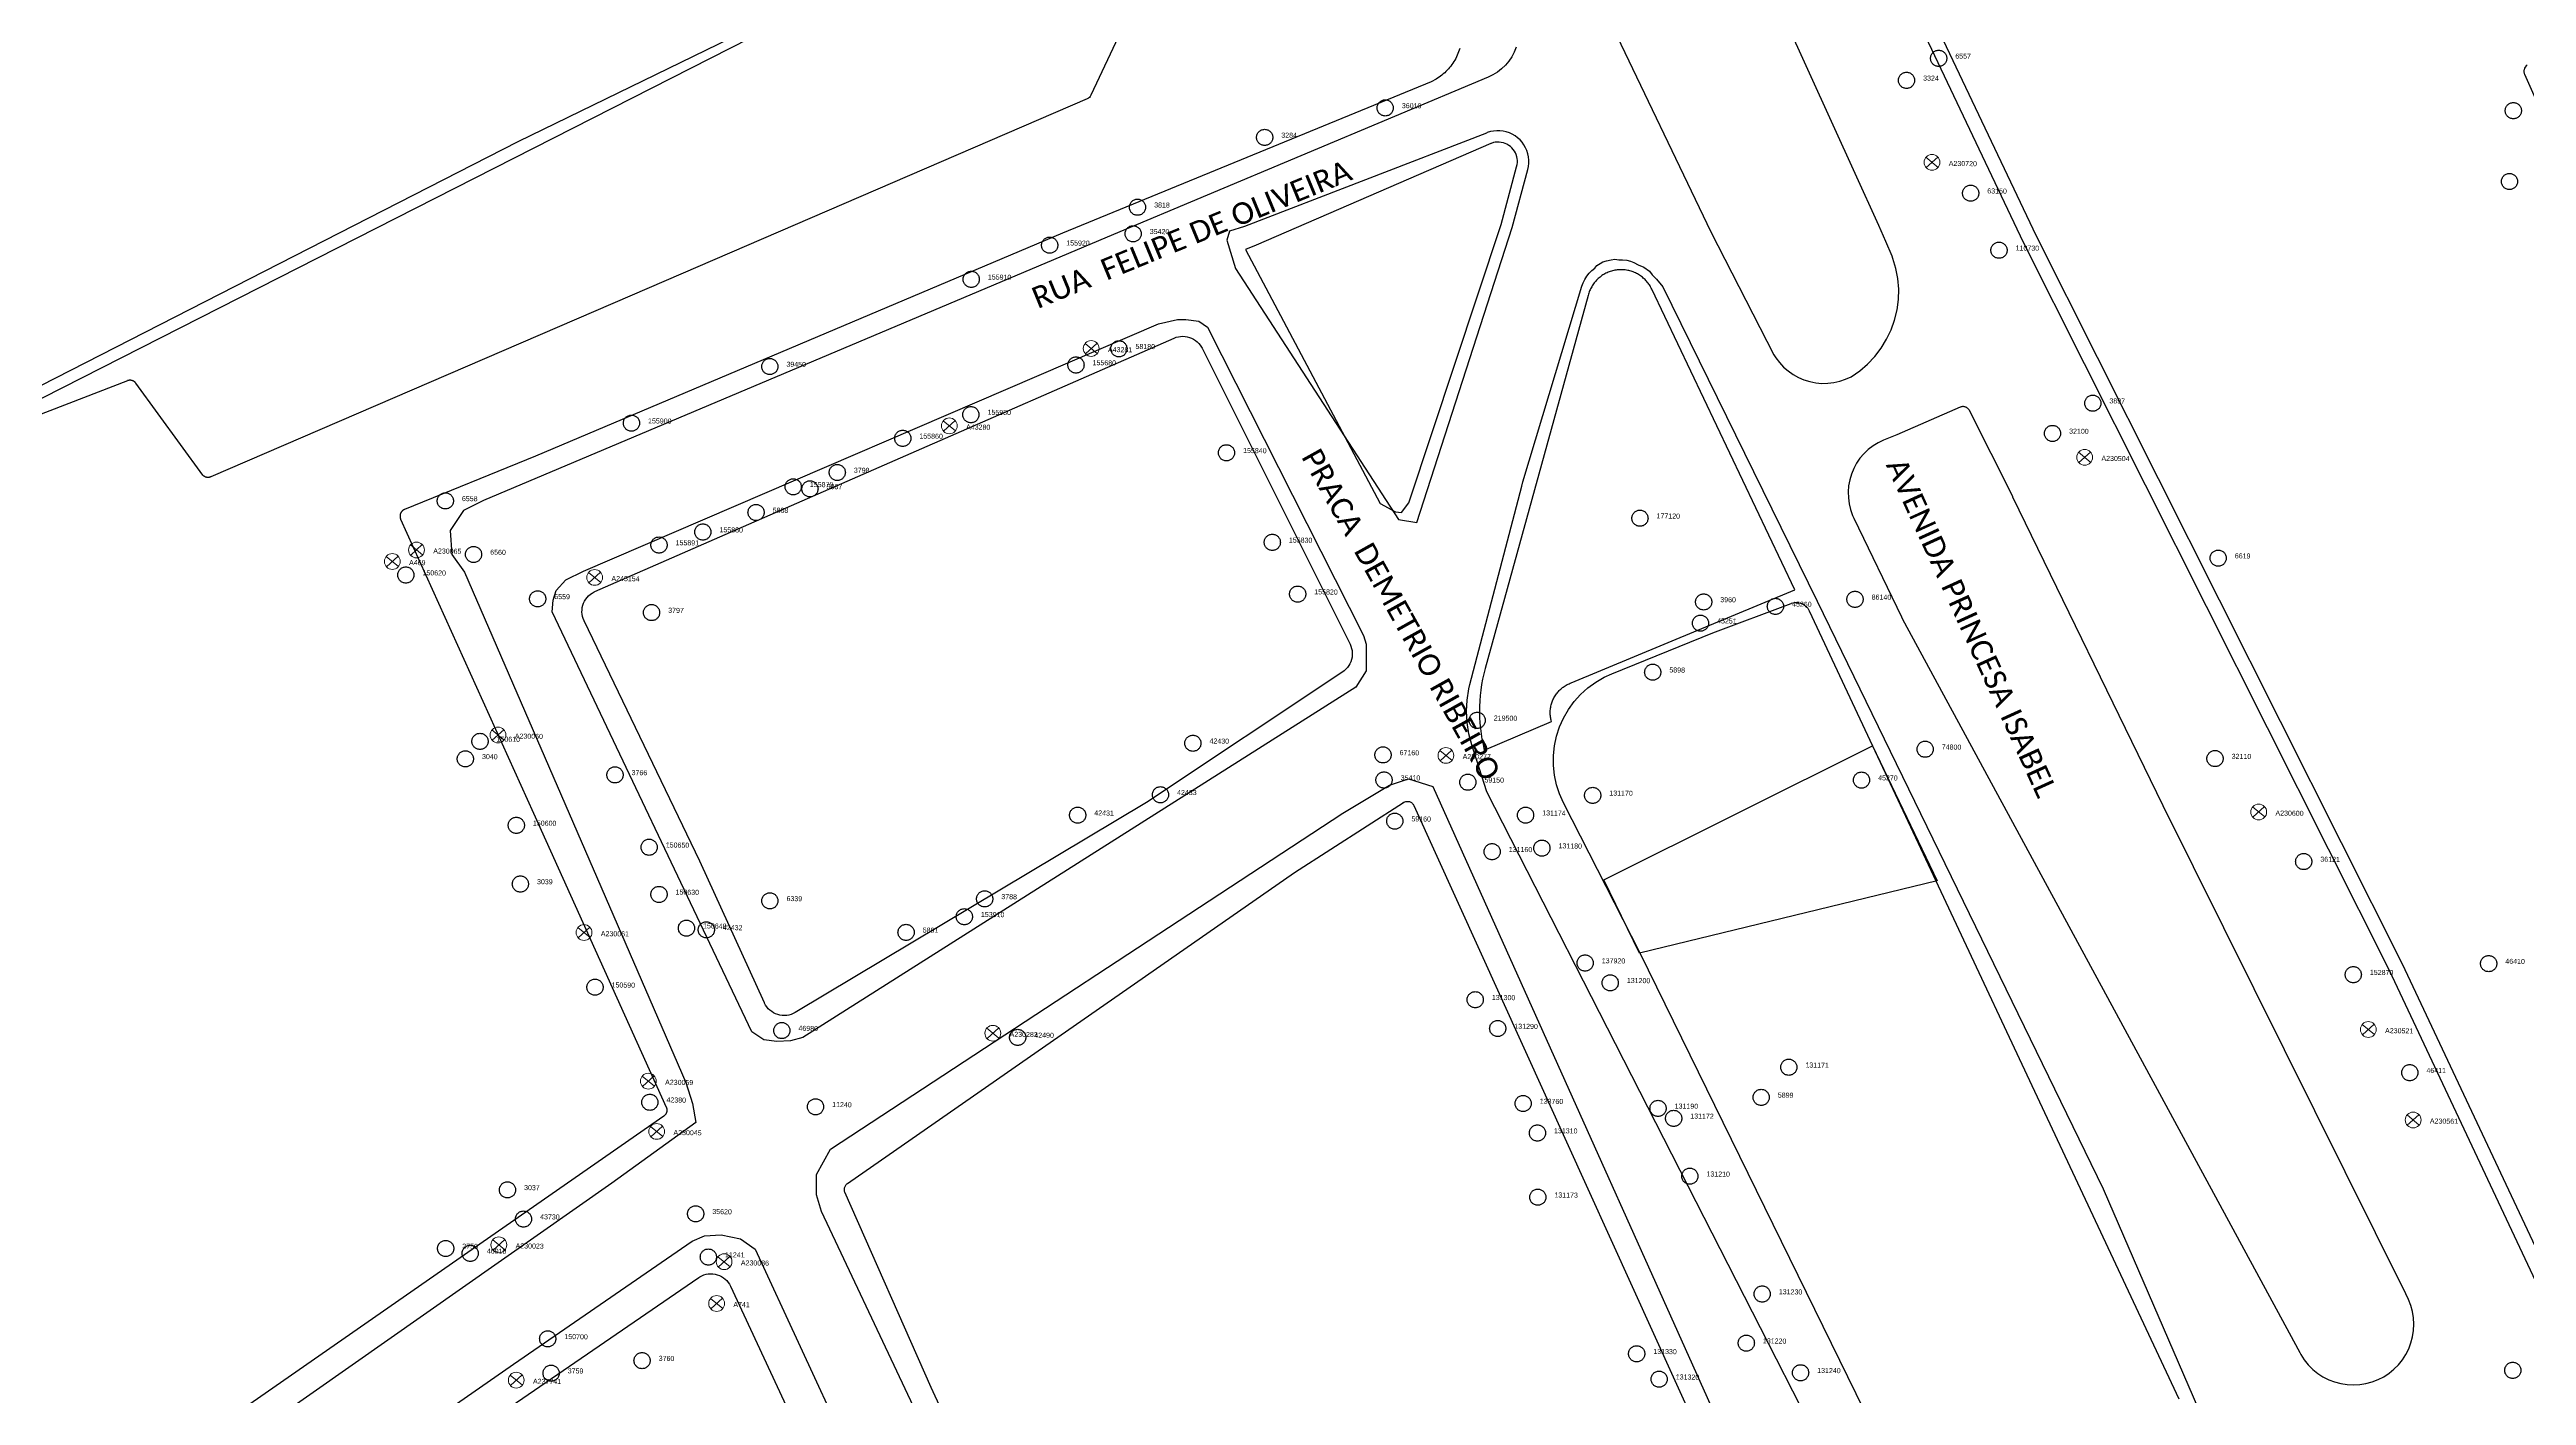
# Model space of a CAD drawing. Header units: millimetres. Extents: x 676447 to 689606, y 7455628 to 7463967.
# Drawn here: x 686870 to 687214.4, y 7459448.9 to 7459636 of the extents above; entities that cross this region are included whole.
import ezdxf

# ---------------------------------------------------------------- set-up
doc = ezdxf.new("R2010")
doc.units = ezdxf.units.MM
doc.header["$LTSCALE"] = 0.1
doc.header["$MEASUREMENT"] = 0
doc.linetypes.add('PHANTOM2', pattern=[1.25, 0.625, -0.125, 0.125, -0.125, 0.125, -0.125])
doc.layers.add('10.4-Postes', color=1, linetype='Continuous', lineweight=0)
for name, color, linetype in [('Caixas Subterrâneas', 5, 'Continuous'), ('LEGENDAS_INFRAESTRUTURAS', 7, 'Continuous'), ('MUB_MEIOFIO', 7, 'Continuous'), ('MUB_OBRA_ARTE', 7, 'Continuous'), ('MUB_QUADRAS', 7, 'Continuous'), ('MUB_SEGMENTO', 7, 'Continuous'), ('NOS_DE_INFRAESTRUTURA', 7, 'Continuous')]:
    doc.layers.add(name, color=color, linetype=linetype)
doc.styles.add('Legend', font='calibri.ttf')
doc.styles.get("Standard").update_dxf_attribs({"font": 'arial.ttf'})

# ---------------------------------------------------------------- blocks, each defined once
blk = doc.blocks.new('PTPT')
at = {"layer": '10.4-Postes', "color": 1, "linetype": 'PHANTOM2'}
for points in [[(-0.0000079, 0.0000104), (0.0000075, -0.000002)], [(0.000007, 0.0000109), (-0.0000074, -0.0000025)]]:
    blk.add_lwpolyline(points, dxfattribs=at)
at = {"layer": '10.4-Postes', "color": 1}
blk.add_circle((-0.0000002, 0.0000042), 0.00000987, dxfattribs=at)
blk = doc.blocks.new('MHMZ')
at = {"linetype": 'PHANTOM2'}
blk.add_circle((0, 0), 0.0000101, dxfattribs=at)

msp = doc.modelspace()

# ---------------------------------------------------------------- linework, layer by layer
at = {"layer": 'MUB_MEIOFIO', "linetype": 'Continuous'}
for points in [[(687125.33, 7459609.32), (687124.35, 7459611.54), (687085.08, 7459697.86)], [(687222.39, 7459450.55), (687195.36, 7459507.99), (687144.49, 7459609.22), (687114.12, 7459673.14)], [(687086.86, 7459640.16), (687101.02, 7459610.68), (687109.78, 7459593.58), (687110.03, 7459593.17), (687110.54, 7459592.5), (687111.12, 7459591.88), (687111.75, 7459591.33), (687112.44, 7459590.84), (687113.18, 7459590.43), (687113.95, 7459590.1), (687114.76, 7459589.85), (687115.59, 7459589.69), (687116.43, 7459589.61), (687117.27, 7459589.62), (687118.11, 7459589.72), (687118.94, 7459589.91), (687119.73, 7459590.19), (687120.5, 7459590.54), (687121.7, 7459591.36), (687122.8, 7459592.3), (687123.8, 7459593.36), (687124.68, 7459594.51), (687125.44, 7459595.75), (687126.07, 7459597.06), (687126.55, 7459598.42), (687126.89, 7459599.84), (687127.08, 7459601.28), (687127.12, 7459602.73), (687127.01, 7459604.17), (687126.74, 7459605.6), (687126.33, 7459606.99), (687126.22, 7459607.3), (687125.33, 7459609.32)], [(687073.94, 7459636.35), (687073.66, 7459635.67), (687073.31, 7459635.02), (687072.9, 7459634.42), (687072.43, 7459633.86), (687071.9, 7459633.35), (687071.32, 7459632.9), (687070.7, 7459632.52), (687070.04, 7459632.2), (687017.92, 7459610.33), (686930.35, 7459573.31), (686927.57, 7459571.93), (686925.72, 7459569.15), (686925.95, 7459565.8), (686927.68, 7459563.37), (686958.48, 7459492.38), (686959.41, 7459489.48), (686959.87, 7459486.82), (686948.18, 7459478.38), (686885.87, 7459434.72), (686832.57, 7459398.42), (686765.06, 7459350.83), (686660.69, 7459282.85)], [(687060.1, 7459570.28), (687073.36, 7459611.26), (687075.54, 7459619.33), (687075.63, 7459619.77), (687075.68, 7459620.21), (687075.69, 7459620.66), (687075.65, 7459621.1), (687075.56, 7459621.54), (687075.42, 7459621.97), (687075.24, 7459622.38), (687075.02, 7459622.77), (687074.76, 7459623.13), (687074.47, 7459623.47), (687074.14, 7459623.77), (687073.78, 7459624.03), (687073.39, 7459624.26), (687072.99, 7459624.45), (687072.56, 7459624.59), (687072.13, 7459624.68), (687071.68, 7459624.74), (687071.23, 7459624.74), (687070.79, 7459624.7), (687070.35, 7459624.61), (687069.92, 7459624.47), (687069.79, 7459624.42), (687036.16, 7459611.42), (687034.09, 7459610.77), (687033.68, 7459609.54), (687034.91, 7459605.57), (687057.55, 7459570.69), (687060.1, 7459570.28)], [(687069.84, 7459532.83), (687067.75, 7459539.37), (687067.35, 7459540.89), (687067.11, 7459542.44), (687067.03, 7459544.01), (687067.12, 7459545.57), (687067.37, 7459547.12), (687067.51, 7459547.72), (687074.7, 7459575.33), (687074.86, 7459575.9), (687083.08, 7459603.11), (687083.26, 7459603.6), (687083.49, 7459604.07), (687083.76, 7459604.52), (687084.09, 7459604.93), (687084.45, 7459605.31), (687084.85, 7459605.65), (687085.17, 7459605.99), (687085.6, 7459606.27), (687086, 7459606.5), (687086.48, 7459606.67), (687087.13, 7459606.78), (687087.65, 7459606.87), (687088.23, 7459606.81), (687088.74, 7459606.78), (687089.33, 7459606.75), (687089.84, 7459606.61), (687090.28, 7459606.43), (687090.91, 7459606.11), (687091.7, 7459605.79), (687092.45, 7459605.23), (687092.86, 7459604.69), (687093.44, 7459604.11), (687094.33, 7459603.03), (687115.78, 7459559.32), (687155.54, 7459477.6), (687168.8, 7459446.98)], [(686944.25, 7459563.52), (687024.19, 7459597.91), (687026.82, 7459598.51), (687028.02, 7459598.51), (687029.82, 7459598.27), (687031.01, 7459597.43), (687052.7, 7459554.56), (687053.06, 7459553.36), (687053.06, 7459551.57), (687053.06, 7459549.65), (687051.62, 7459547.38), (686974.74, 7459498.68), (686973.01, 7459498.19), (686971.13, 7459498.08), (686969.31, 7459498.31), (686967.63, 7459499.44), (686939.9, 7459557.85), (686940.03, 7459559.46), (686940.44, 7459560.81), (686941.78, 7459562.28), (686944.25, 7459563.52)], [(687197.63, 7459463.01), (687163.91, 7459530.85), (687143.01, 7459573.8), (687142.98, 7459573.86), (687136.95, 7459585.84), (687136.9, 7459585.93), (687136.84, 7459586.01), (687136.77, 7459586.09), (687136.69, 7459586.16), (687136.61, 7459586.22), (687136.52, 7459586.28), (687136.42, 7459586.32), (687136.33, 7459586.35), (687136.22, 7459586.37), (687136.12, 7459586.38), (687136.01, 7459586.39), (687135.91, 7459586.37), (687135.81, 7459586.35), (687135.71, 7459586.32), (687135.66, 7459586.3), (687126.84, 7459582.47), (687125.02, 7459581.72), (687124.27, 7459581.35), (687123.56, 7459580.92), (687122.89, 7459580.4), (687122.29, 7459579.83), (687121.74, 7459579.19), (687121.27, 7459578.5), (687120.87, 7459577.76), (687120.55, 7459576.99), (687120.31, 7459576.19), (687120.16, 7459575.36), (687120.1, 7459574.53), (687120.12, 7459573.69), (687120.23, 7459572.86), (687120.43, 7459572.05), (687120.71, 7459571.26), (687120.89, 7459570.86), (687127.5, 7459557.14), (687127.65, 7459556.84), (687182.88, 7459454.84), (687183.03, 7459454.56), (687183.52, 7459453.82), (687184.07, 7459453.14), (687184.7, 7459452.51), (687185.38, 7459451.96), (687186.12, 7459451.48), (687186.91, 7459451.08), (687187.74, 7459450.76), (687188.59, 7459450.54), (687189.46, 7459450.4), (687190.34, 7459450.35), (687191.22, 7459450.4), (687192.09, 7459450.54), (687192.95, 7459450.77), (687193.77, 7459451.09), (687194.56, 7459451.49), (687195.3, 7459451.97), (687195.98, 7459452.53), (687196.6, 7459453.15), (687197.16, 7459453.84), (687197.64, 7459454.58), (687198.04, 7459455.36), (687198.35, 7459456.19), (687198.58, 7459457.04), (687198.72, 7459457.91), (687198.76, 7459458.8), (687198.72, 7459459.68), (687198.58, 7459460.55), (687198.35, 7459461.4), (687198.03, 7459462.22), (687197.63, 7459463.01)], [(686978.59, 7459483.11), (687049.81, 7459529.86), (687056.33, 7459533.74), (687058.98, 7459534.62), (687062.33, 7459533.56), (687112.73, 7459421.35), (687113.96, 7459418.18), (687114.14, 7459415.18), (687113.26, 7459412.89), (687028.29, 7459376.53), (687023.88, 7459375.83), (686977.35, 7459474.48), (686976.65, 7459476.77), (686976.65, 7459479.59), (686978.59, 7459483.11)], [(687122.44, 7459429.79), (687069.84, 7459532.83)], [(686882.42, 7459416.99), (686934.5, 7459453.24), (686959.35, 7459470.35), (686961.07, 7459471.07), (686963.37, 7459471.21), (686966.09, 7459470.64), (686968.1, 7459469.21), (687011.9, 7459374.47), (687012.47, 7459373.04), (687012.9, 7459371.46), (687012.9, 7459370.03), (687012.33, 7459368.02), (686922.31, 7459325.94), (686920.16, 7459325.79), (686918.29, 7459325.79), (686917, 7459326.65), (686878.24, 7459408.73), (686877.81, 7459410.74), (686878.24, 7459412.46), (686879.82, 7459415.18), (686882.42, 7459416.99)]]:
    msp.add_lwpolyline(points, dxfattribs=at)
at = {"layer": 'MUB_OBRA_ARTE', "linetype": 'Continuous'}
for points in [[(687059.03, 7459573.01), (687071.84, 7459611.72), (687074, 7459619.7), (687074.06, 7459620.02), (687074.1, 7459620.32), (687074.1, 7459620.61), (687074.08, 7459620.87), (687074.03, 7459621.13), (687073.94, 7459621.41), (687073.82, 7459621.67), (687073.68, 7459621.91), (687073.51, 7459622.15), (687073.33, 7459622.37), (687073.14, 7459622.54), (687072.91, 7459622.7), (687072.65, 7459622.86), (687072.4, 7459622.98), (687072.15, 7459623.06), (687071.86, 7459623.12), (687071.57, 7459623.16), (687071.3, 7459623.16), (687071.02, 7459623.13), (687070.76, 7459623.08), (687070.45, 7459622.98), (687070.39, 7459622.95), (687037.77, 7459608.84), (687036.31, 7459608.24), (687055.01, 7459572.91), (687057.16, 7459571.73), (687058.01, 7459571.67), (687059.03, 7459573.01)], [(687083.94, 7459601.85), (687069.63, 7459549.96), (687069.44, 7459549.22), (687069.27, 7459548.47), (687069.13, 7459547.72), (687069.02, 7459546.97), (687068.93, 7459546.21), (687068.87, 7459545.45), (687068.84, 7459544.68), (687068.83, 7459543.92), (687068.85, 7459543.16), (687068.89, 7459542.4), (687068.96, 7459541.64), (687069.06, 7459540.88), (687069.18, 7459540.12), (687069.33, 7459539.38), (687069.5, 7459538.63), (687078.84, 7459542.61), (687078.8, 7459542.76), (687078.76, 7459542.91), (687078.74, 7459543.06), (687078.71, 7459543.22), (687078.69, 7459543.37), (687078.68, 7459543.52), (687078.67, 7459543.68), (687078.67, 7459543.83), (687078.67, 7459543.98), (687078.68, 7459544.14), (687078.69, 7459544.29), (687078.71, 7459544.44), (687078.74, 7459544.6), (687078.77, 7459544.75), (687078.8, 7459544.9), (687078.84, 7459545.04), (687078.89, 7459545.19), (687078.94, 7459545.34), (687078.99, 7459545.48), (687079.05, 7459545.62), (687079.12, 7459545.76), (687079.19, 7459545.9), (687079.26, 7459546.03), (687079.34, 7459546.16), (687079.43, 7459546.29), (687079.52, 7459546.42), (687079.61, 7459546.54), (687079.71, 7459546.66), (687079.81, 7459546.78), (687079.91, 7459546.89), (687080.02, 7459547), (687080.13, 7459547.1), (687080.25, 7459547.2), (687080.37, 7459547.3), (687080.49, 7459547.39), (687080.62, 7459547.48), (687080.75, 7459547.56), (687080.88, 7459547.64), (687081.02, 7459547.72), (687081.15, 7459547.79), (687081.29, 7459547.85), (687081.43, 7459547.91), (687081.58, 7459547.97), (687112.7, 7459560.91), (687092.78, 7459602.72), (687092.71, 7459602.87), (687092.63, 7459603.01), (687092.55, 7459603.15), (687092.46, 7459603.29), (687092.37, 7459603.42), (687092.28, 7459603.55), (687092.17, 7459603.68), (687092.07, 7459603.81), (687091.96, 7459603.93), (687091.85, 7459604.04), (687091.73, 7459604.16), (687091.61, 7459604.26), (687091.48, 7459604.37), (687091.35, 7459604.47), (687091.22, 7459604.56), (687091.09, 7459604.66), (687090.95, 7459604.74), (687090.81, 7459604.82), (687090.66, 7459604.9), (687090.52, 7459604.97), (687090.37, 7459605.04), (687090.22, 7459605.1), (687090.06, 7459605.15), (687089.91, 7459605.2), (687089.75, 7459605.25), (687089.59, 7459605.29), (687089.44, 7459605.32), (687089.28, 7459605.35), (687089.11, 7459605.38), (687088.95, 7459605.39), (687088.79, 7459605.41), (687088.63, 7459605.41), (687088.46, 7459605.41), (687088.3, 7459605.41), (687088.14, 7459605.4), (687087.98, 7459605.38), (687087.82, 7459605.36), (687087.65, 7459605.33), (687087.5, 7459605.3), (687087.34, 7459605.26), (687087.18, 7459605.22), (687087.02, 7459605.17), (687086.87, 7459605.12), (687086.72, 7459605.06), (687086.57, 7459604.99), (687086.42, 7459604.92), (687086.28, 7459604.85), (687086.14, 7459604.77), (687086, 7459604.68), (687085.86, 7459604.59), (687085.73, 7459604.5), (687085.6, 7459604.4), (687085.47, 7459604.3), (687085.35, 7459604.19), (687085.23, 7459604.08), (687085.12, 7459603.96), (687085.01, 7459603.84), (687084.9, 7459603.72), (687084.8, 7459603.59), (687084.7, 7459603.46), (687084.61, 7459603.33), (687084.52, 7459603.19), (687084.43, 7459603.05), (687084.35, 7459602.91), (687084.28, 7459602.77), (687084.21, 7459602.62), (687084.15, 7459602.47), (687084.09, 7459602.32), (687084.03, 7459602.16), (687083.99, 7459602.01), (687083.94, 7459601.85)]]:
    msp.add_lwpolyline(points, dxfattribs=at)
at = {"layer": 'MUB_QUADRAS', "linetype": 'Continuous'}
for points in [[(687224.2, 7459451.41), (687197.16, 7459508.86), (687146.29, 7459610.1), (687115.92, 7459674.01)], [(686843.91, 7459576.6), (686935.14, 7459623.26), (687027.45, 7459668.2)], [(686843.91, 7459576.6), (686935.14, 7459623.26), (687027.45, 7459668.2)], [(686844.44, 7459575.14), (687027.45, 7459668.2)], [(687020.52, 7459641.88), (687014.81, 7459629.67), (687014.76, 7459629.58), (687014.7, 7459629.49), (687014.6, 7459629.38), (687014.48, 7459629.28), (687014.3, 7459629.18), (686953.36, 7459602.9), (686892.43, 7459576.61), (686892.4, 7459576.6), (686892.37, 7459576.59), (686892.33, 7459576.57), (686892.3, 7459576.56), (686892.27, 7459576.56), (686892.23, 7459576.55), (686892.2, 7459576.54), (686892.17, 7459576.54), (686892.13, 7459576.53), (686892.1, 7459576.53), (686892.07, 7459576.53), (686892.03, 7459576.53), (686892, 7459576.53), (686891.96, 7459576.53), (686891.93, 7459576.53), (686891.89, 7459576.54), (686891.86, 7459576.54), (686891.83, 7459576.55), (686891.79, 7459576.56), (686891.76, 7459576.57), (686891.73, 7459576.58), (686891.7, 7459576.59), (686891.66, 7459576.6), (686891.63, 7459576.61), (686891.6, 7459576.63), (686891.57, 7459576.64), (686891.54, 7459576.66), (686891.51, 7459576.68), (686891.48, 7459576.7), (686891.45, 7459576.71), (686891.43, 7459576.73), (686891.4, 7459576.76), (686891.37, 7459576.78), (686891.35, 7459576.8), (686891.32, 7459576.83), (686882, 7459589.63), (686881.98, 7459589.66), (686881.96, 7459589.68), (686881.93, 7459589.71), (686881.91, 7459589.74), (686881.89, 7459589.76), (686881.86, 7459589.78), (686881.84, 7459589.81), (686881.81, 7459589.83), (686881.78, 7459589.85), (686881.75, 7459589.87), (686881.72, 7459589.89), (686881.7, 7459589.91), (686881.66, 7459589.92), (686881.63, 7459589.94), (686881.6, 7459589.95), (686881.57, 7459589.97), (686881.54, 7459589.98), (686881.51, 7459589.99), (686881.47, 7459590), (686881.44, 7459590.01), (686881.41, 7459590.02), (686881.37, 7459590.03), (686881.34, 7459590.03), (686881.31, 7459590.04), (686881.27, 7459590.04), (686881.24, 7459590.04), (686881.2, 7459590.04), (686881.17, 7459590.04), (686881.13, 7459590.04), (686881.1, 7459590.04), (686881.06, 7459590.04), (686881.03, 7459590.03), (686881, 7459590.03), (686880.96, 7459590.02), (686880.93, 7459590.01), (686880.9, 7459590), (686880.86, 7459589.99), (686880.83, 7459589.98), (686844.93, 7459576.11)], [(687020.52, 7459641.88), (687014.81, 7459629.67), (687014.76, 7459629.58), (687014.7, 7459629.49), (687014.6, 7459629.38), (687014.48, 7459629.28), (687014.3, 7459629.18), (686953.36, 7459602.9), (686892.43, 7459576.61), (686892.4, 7459576.6), (686892.37, 7459576.59), (686892.33, 7459576.57), (686892.3, 7459576.56), (686892.27, 7459576.56), (686892.23, 7459576.55), (686892.2, 7459576.54), (686892.17, 7459576.54), (686892.13, 7459576.53), (686892.1, 7459576.53), (686892.07, 7459576.53), (686892.03, 7459576.53), (686892, 7459576.53), (686891.96, 7459576.53), (686891.93, 7459576.53), (686891.89, 7459576.54), (686891.86, 7459576.54), (686891.83, 7459576.55), (686891.79, 7459576.56), (686891.76, 7459576.57), (686891.73, 7459576.58), (686891.7, 7459576.59), (686891.66, 7459576.6), (686891.63, 7459576.61), (686891.6, 7459576.63), (686891.57, 7459576.64), (686891.54, 7459576.66), (686891.51, 7459576.68), (686891.48, 7459576.7), (686891.45, 7459576.71), (686891.43, 7459576.73), (686891.4, 7459576.76), (686891.37, 7459576.78), (686891.35, 7459576.8), (686891.32, 7459576.83), (686882, 7459589.63), (686881.98, 7459589.66), (686881.96, 7459589.68), (686881.93, 7459589.71), (686881.91, 7459589.74), (686881.89, 7459589.76), (686881.86, 7459589.78), (686881.84, 7459589.81), (686881.81, 7459589.83), (686881.78, 7459589.85), (686881.75, 7459589.87), (686881.72, 7459589.89), (686881.7, 7459589.91), (686881.66, 7459589.92), (686881.63, 7459589.94), (686881.6, 7459589.95), (686881.57, 7459589.97), (686881.54, 7459589.98), (686881.51, 7459589.99), (686881.47, 7459590), (686881.44, 7459590.01), (686881.41, 7459590.02), (686881.37, 7459590.03), (686881.34, 7459590.03), (686881.31, 7459590.04), (686881.27, 7459590.04), (686881.24, 7459590.04), (686881.2, 7459590.04), (686881.17, 7459590.04), (686881.13, 7459590.04), (686881.1, 7459590.04), (686881.06, 7459590.04), (686881.03, 7459590.03), (686881, 7459590.03), (686880.96, 7459590.02), (686880.93, 7459590.01), (686880.9, 7459590), (686880.86, 7459589.99), (686880.83, 7459589.98), (686844.93, 7459576.11)], [(687066.08, 7459636.17), (687066.01, 7459635.93), (687065.93, 7459635.69), (687065.84, 7459635.46), (687065.74, 7459635.23), (687065.63, 7459635), (687065.52, 7459634.78), (687065.4, 7459634.56), (687065.27, 7459634.35), (687065.13, 7459634.14), (687064.99, 7459633.93), (687064.84, 7459633.73), (687064.68, 7459633.53), (687064.52, 7459633.34), (687064.35, 7459633.16), (687064.17, 7459632.98), (687063.99, 7459632.81), (687063.8, 7459632.64), (687063.61, 7459632.48), (687063.41, 7459632.33), (687063.21, 7459632.19), (687063, 7459632.05), (687062.79, 7459631.92), (687062.13, 7459631.53), (687010.85, 7459610.48), (686937.59, 7459579.51), (686919.35, 7459572.07), (686919.32, 7459572.06), (686919.29, 7459572.04), (686919.26, 7459572.03), (686919.23, 7459572.01), (686919.2, 7459571.99), (686919.17, 7459571.97), (686919.14, 7459571.96), (686919.11, 7459571.93), (686919.09, 7459571.91), (686919.06, 7459571.89), (686919.04, 7459571.87), (686919.01, 7459571.84), (686918.99, 7459571.82), (686918.97, 7459571.79), (686918.95, 7459571.77), (686918.92, 7459571.74), (686918.9, 7459571.71), (686918.89, 7459571.68), (686918.87, 7459571.65), (686918.85, 7459571.62), (686918.84, 7459571.59), (686918.82, 7459571.56), (686918.81, 7459571.53), (686918.79, 7459571.5), (686918.78, 7459571.47), (686918.77, 7459571.43), (686918.76, 7459571.4), (686918.75, 7459571.37), (686918.75, 7459571.33), (686918.74, 7459571.3), (686918.74, 7459571.27), (686918.73, 7459571.23), (686918.73, 7459571.2), (686918.73, 7459571.16), (686918.73, 7459571.13), (686918.73, 7459571.1), (686918.73, 7459571.06), (686918.74, 7459571.03), (686918.74, 7459570.99), (686918.75, 7459570.96), (686918.76, 7459570.93), (686918.76, 7459570.89), (686918.77, 7459570.86), (686918.78, 7459570.83), (686918.79, 7459570.79), (686918.81, 7459570.76), (686918.82, 7459570.73), (686937.29, 7459529.85), (686955.75, 7459488.96), (686955.77, 7459488.93), (686955.78, 7459488.9), (686955.79, 7459488.86), (686955.8, 7459488.83), (686955.81, 7459488.8), (686955.82, 7459488.76), (686955.82, 7459488.73), (686955.83, 7459488.7), (686955.83, 7459488.66), (686955.84, 7459488.63), (686955.84, 7459488.59), (686955.84, 7459488.56), (686955.84, 7459488.52), (686955.84, 7459488.49), (686955.84, 7459488.46), (686955.83, 7459488.42), (686955.83, 7459488.39), (686955.82, 7459488.35), (686955.81, 7459488.32), (686955.8, 7459488.29), (686955.79, 7459488.25), (686955.78, 7459488.22), (686955.77, 7459488.19), (686955.76, 7459488.15), (686955.74, 7459488.12), (686955.73, 7459488.09), (686955.71, 7459488.06), (686955.69, 7459488.03), (686955.68, 7459488), (686955.66, 7459487.97), (686955.64, 7459487.95), (686955.61, 7459487.92), (686955.59, 7459487.89), (686955.57, 7459487.87), (686955.54, 7459487.84), (686955.52, 7459487.82), (686955.49, 7459487.8), (686955.47, 7459487.77), (686955.44, 7459487.75), (686955.41, 7459487.73), (686891.92, 7459443.56)], [(687214.53, 7459633.87), (687214.39, 7459633.75), (687214.25, 7459633.59), (687214.13, 7459633.42), (687214.08, 7459633.21), (687214.06, 7459633.11), (687214.06, 7459633), (687214.06, 7459632.9), (687214.08, 7459632.79), (687214.11, 7459632.69), (687214.14, 7459632.6), (687223.81, 7459610.82)], [(686944.33, 7459556.61), (686944.21, 7459556.9), (686944.12, 7459557.2), (686944.06, 7459557.51), (686944.03, 7459557.82), (686944.04, 7459558.13), (686944.08, 7459558.45), (686944.15, 7459558.75), (686944.26, 7459559.05), (686944.39, 7459559.33), (686944.55, 7459559.6), (686944.74, 7459559.85), (686944.96, 7459560.08), (686945.2, 7459560.28), (686945.46, 7459560.46), (686945.73, 7459560.61), (686945.83, 7459560.66), (687026.36, 7459595.91), (687026.65, 7459596.02), (687026.96, 7459596.1), (687027.27, 7459596.14), (687027.58, 7459596.16), (687027.89, 7459596.14), (687028.2, 7459596.09), (687028.51, 7459596.01), (687028.8, 7459595.89), (687029.08, 7459595.75), (687029.34, 7459595.57), (687029.58, 7459595.38), (687029.8, 7459595.15), (687030, 7459594.91), (687030.17, 7459594.64), (687030.25, 7459594.5), (687050.83, 7459553.35), (687050.96, 7459553.06), (687051.05, 7459552.76), (687051.12, 7459552.46), (687051.15, 7459552.14), (687051.15, 7459551.83), (687051.11, 7459551.52), (687051.04, 7459551.21), (687050.94, 7459550.91), (687050.81, 7459550.63), (687050.66, 7459550.36), (687050.47, 7459550.1), (687050.26, 7459549.87), (687050.02, 7459549.66), (687049.81, 7459549.51), (687022.51, 7459531.32), (686973.68, 7459502.13), (686973.4, 7459501.98), (686973.11, 7459501.87), (686972.8, 7459501.78), (686972.5, 7459501.73), (686972.18, 7459501.7), (686971.87, 7459501.72), (686971.56, 7459501.76), (686971.25, 7459501.84), (686970.96, 7459501.95), (686970.68, 7459502.08), (686970.41, 7459502.25), (686970.16, 7459502.44), (686969.94, 7459502.66), (686969.74, 7459502.9), (686969.56, 7459503.16), (686969.41, 7459503.44), (686969.41, 7459503.46), (686960.4, 7459523.17), (686944.33, 7459556.61)], [(687080.51, 7459531.28), (687079.96, 7459532.52), (687079.54, 7459533.81), (687079.25, 7459535.14), (687079.11, 7459536.5), (687079.11, 7459537.86), (687079.25, 7459539.21), (687079.54, 7459540.54), (687079.96, 7459541.84), (687080.51, 7459543.08), (687081.19, 7459544.26), (687081.99, 7459545.36), (687082.9, 7459546.37), (687083.91, 7459547.28), (687085.01, 7459548.08), (687086.19, 7459548.76), (687087.22, 7459549.23), (687101.3, 7459554.93), (687112.17, 7459559.01), (687112.22, 7459559.03), (687112.42, 7459559.09), (687112.63, 7459559.12), (687112.83, 7459559.14), (687113.04, 7459559.13), (687113.25, 7459559.1), (687113.45, 7459559.05), (687113.65, 7459558.98), (687113.84, 7459558.89), (687114.02, 7459558.78), (687114.18, 7459558.65), (687114.33, 7459558.51), (687114.47, 7459558.35), (687114.59, 7459558.17), (687114.68, 7459557.99), (687166.09, 7459448.4)], [(687086.14, 7459520.57), (687123.48, 7459539.23), (687132.45, 7459520.45), (687091.06, 7459510.38), (687086.14, 7459520.57)], [(686980.6, 7459477.13), (686980.6, 7459477.14), (686980.56, 7459477.24), (686980.54, 7459477.34), (686980.52, 7459477.45), (686980.52, 7459477.55), (686980.53, 7459477.65), (686980.54, 7459477.76), (686980.57, 7459477.86), (686980.61, 7459477.96), (686980.66, 7459478.05), (686980.72, 7459478.13), (686980.79, 7459478.21), (686980.86, 7459478.29), (686980.95, 7459478.35), (687043.09, 7459521.58), (687058.25, 7459531.33), (687058.28, 7459531.36), (687058.37, 7459531.4), (687058.47, 7459531.44), (687058.57, 7459531.47), (687058.68, 7459531.49), (687058.78, 7459531.49), (687058.89, 7459531.49), (687058.99, 7459531.47), (687059.09, 7459531.45), (687059.19, 7459531.41), (687059.28, 7459531.36), (687059.37, 7459531.31), (687059.45, 7459531.24), (687059.53, 7459531.17), (687059.59, 7459531.09), (687059.65, 7459531), (687059.7, 7459530.91), (687111.31, 7459417.26)], [(687129.33, 7459432.58), (687091.17, 7459510.37), (687080.51, 7459531.28)], [(687024.64, 7459380.66), (686992.57, 7459449.99), (686980.6, 7459477.13)], [(686918.57, 7459436.69), (686960.27, 7459465.28), (686960.42, 7459465.38), (686960.7, 7459465.52), (686960.99, 7459465.64), (686961.29, 7459465.73), (686961.6, 7459465.78), (686961.91, 7459465.8), (686962.23, 7459465.79), (686962.54, 7459465.75), (686962.84, 7459465.67), (686963.14, 7459465.56), (686963.42, 7459465.42), (686963.69, 7459465.26), (686963.93, 7459465.06), (686964.16, 7459464.85), (686964.36, 7459464.61), (686964.54, 7459464.34), (686964.68, 7459464.07), (687006.99, 7459373.12)]]:
    msp.add_lwpolyline(points, dxfattribs=at)

# ---------------------------------------------------------------- block references
at = {"layer": 'Caixas Subterrâneas', "color": 40}
for p, xscale, yscale, zscale, rotation in [((687132.68, 7459634.8), 111319.4907932736, 111319.4907932736, 111319.4907932736, 359.2877502761287), ((687128.21, 7459631.74), 111319.4907932735, 111319.4907932735, 111319.4907932735, 359.2877663276264), ((687055.72, 7459627.91), 111319.4907932736, 111319.4907932736, 111319.4907932736, 359.2880408494375), ((687212.59, 7459627.53), 111319.4907932736, 111319.4907932736, 111319.4907932736, 359.2874440919599), ((687038.96, 7459623.81), 111319.4907932736, 111319.4907932736, 111319.4907932736, 359.2881033332071), ((687137.13, 7459616.05), 111319.4907932736, 111319.4907932736, 111319.4907932736, 359.2877275022029), ((687212.05, 7459617.68), 111319.4907932735, 111319.4907932735, 111319.4907932735, 359.287443040601), ((687021.28, 7459614.1), 111319.4907932736, 111319.4907932736, 111319.4907932736, 359.2881675512409), ((687009.06, 7459608.82), 111319.4907932736, 111319.4907932736, 111319.4907932736, 359.2882123765085), ((687020.67, 7459610.41), 111319.4907932736, 111319.4907932736, 111319.4907932736, 359.2881687013021), ((687141.07, 7459608.12), 111319.4907932735, 111319.4907932735, 111319.4907932735, 359.2877100550893), ((686998.16, 7459604.08), 111319.4907932735, 111319.4907932735, 111319.4907932735, 359.2882523470371), ((686970.15, 7459591.95), 111319.4907932736, 111319.4907932736, 111319.4907932736, 359.2883551104952), ((687012.72, 7459592.17), 111319.4907932736, 111319.4907932736, 111319.4907932736, 359.2881932429808), ((687018.69, 7459594.42), 111319.4907932736, 111319.4907932736, 111319.4907932736, 359.2881712465092), ((686998.11, 7459585.26), 111319.4907932735, 111319.4907932735, 111319.4907932735, 359.2882466950547), ((687154.11, 7459586.85), 111319.4907932736, 111319.4907932736, 111319.4907932736, 359.2876538240919), ((686950.91, 7459584.08), 111319.4907932736, 111319.4907932736, 111319.4907932736, 359.2884258562778), ((686988.64, 7459581.97), 111319.4907932736, 111319.4907932736, 111319.4907932736, 359.2882816604909), ((687148.51, 7459582.65), 111319.4907932735, 111319.4907932735, 111319.4907932735, 359.2876737897769), ((687033.65, 7459579.96), 111319.4907932736, 111319.4907932736, 111319.4907932736, 359.2881098249179), ((686973.41, 7459575.23), 111319.4907932735, 111319.4907932735, 111319.4907932735, 359.288337504735), ((686975.73, 7459574.94), 111319.4907932736, 111319.4907932736, 111319.4907932736, 359.2883285743317), ((686979.53, 7459577.22), 111319.4907932736, 111319.4907932736, 111319.4907932736, 359.2883148511881), ((686925.03, 7459573.27), 111319.4907932736, 111319.4907932736, 111319.4907932736, 359.2885209220043), ((686968.24, 7459571.66), 111319.4907932735, 111319.4907932735, 111319.4907932735, 359.2883560683962), ((687091.14, 7459570.86), 111319.4907932736, 111319.4907932736, 111319.4907932736, 359.2878883185991), ((686954.74, 7459567.13), 111319.4907932736, 111319.4907932736, 111319.4907932736, 359.2884059780313), ((686960.84, 7459568.94), 111319.4907932736, 111319.4907932736, 111319.4907932736, 359.2883833424949), ((687040.02, 7459567.51), 111319.4907932735, 111319.4907932735, 111319.4907932735, 359.2880817418711), ((686928.96, 7459565.82), 111319.4907932735, 111319.4907932735, 111319.4907932735, 359.2885036497029), ((687171.55, 7459565.31), 111319.4907932736, 111319.4907932736, 111319.4907932736, 359.28758074014), ((686919.54, 7459562.96), 111319.4907932736, 111319.4907932736, 111319.4907932736, 359.2885385839753), ((687043.55, 7459560.31), 111319.4907932736, 111319.4907932736, 111319.4907932736, 359.2880660627932), ((686937.87, 7459559.65), 111319.4907932736, 111319.4907932736, 111319.4907932736, 359.2884678031362), ((686953.71, 7459557.74), 111319.4907932736, 111319.4907932736, 111319.4907932736, 359.2884069802366), ((687100, 7459559.22), 111319.4907932735, 111319.4907932735, 111319.4907932735, 359.2878509776805), ((687109.98, 7459558.6), 111319.4907932736, 111319.4907932736, 111319.4907932736, 359.2878128300301), ((687121.05, 7459559.58), 111319.4907932736, 111319.4907932736, 111319.4907932736, 359.2877710257616), ((687099.56, 7459556.27), 111319.4907932736, 111319.4907932736, 111319.4907932736, 359.287851759543), ((687092.92, 7459549.45), 111319.4907932736, 111319.4907932736, 111319.4907932736, 359.2878748912941), ((686929.85, 7459539.83), 111319.4907932736, 111319.4907932736, 111319.4907932736, 359.2884921618565), ((687028.98, 7459539.57), 111319.4907932735, 111319.4907932735, 111319.4907932735, 359.2881149969496), ((687068.51, 7459542.76), 111319.4907932735, 111319.4907932735, 111319.4907932735, 359.2879656166947), ((686927.82, 7459537.4), 111319.4907932736, 111319.4907932736, 111319.4907932736, 359.2884991088501), ((687055.41, 7459537.95), 111319.4907932736, 111319.4907932736, 111319.4907932736, 359.2880139549871), ((687130.8, 7459538.74), 111319.4907932736, 111319.4907932736, 111319.4907932736, 359.2877274629486), ((687171.11, 7459537.44), 111319.4907932736, 111319.4907932736, 111319.4907932736, 359.2875737116798), ((686948.62, 7459535.17), 111319.4907932735, 111319.4907932735, 111319.4907932735, 359.288419293388), ((687055.56, 7459534.46), 111319.4907932736, 111319.4907932736, 111319.4907932736, 359.2880123147502), ((687067.21, 7459534.15), 111319.4907932736, 111319.4907932736, 111319.4907932736, 359.2879679057561), ((687121.95, 7459534.45), 111319.4907932736, 111319.4907932736, 111319.4907932736, 359.2877597661357), ((687012.96, 7459529.57), 111319.4907932736, 111319.4907932736, 111319.4907932736, 359.288172828673), ((687024.47, 7459532.41), 111319.4907932736, 111319.4907932736, 111319.4907932736, 359.2881299260106), ((687075.24, 7459529.57), 111319.4907932736, 111319.4907932736, 111319.4907932736, 359.2879359059102), ((687084.57, 7459532.32), 111319.4907932736, 111319.4907932736, 111319.4907932736, 359.2879012921479), ((686934.9, 7459528.16), 111319.4907932735, 111319.4907932735, 111319.4907932735, 359.2884692904278), ((687057.05, 7459528.74), 111319.4907932736, 111319.4907932736, 111319.4907932736, 359.2880048571114), ((686953.37, 7459525.11), 111319.4907932736, 111319.4907932736, 111319.4907932736, 359.2883980746154), ((687070.59, 7459524.49), 111319.4907932736, 111319.4907932736, 111319.4907932736, 359.2879520141704), ((687077.51, 7459524.99), 111319.4907932736, 111319.4907932736, 111319.4907932736, 359.2879258457104), ((687183.44, 7459523.12), 111319.4907932735, 111319.4907932735, 111319.4907932735, 359.2875223411072), ((686935.47, 7459520), 111319.4907932736, 111319.4907932736, 111319.4907932736, 359.2884645783157), ((686954.74, 7459518.55), 111319.4907932736, 111319.4907932736, 111319.4907932736, 359.2883908471508), ((686970.16, 7459517.66), 111319.4907932736, 111319.4907932736, 111319.4907932736, 359.2883318933403), ((686997.2, 7459515.45), 111319.4907932736, 111319.4907932736, 111319.4907932736, 359.2882283655763), ((687000.03, 7459517.93), 111319.4907932736, 111319.4907932736, 111319.4907932736, 359.2882183561676), ((686958.56, 7459513.86), 111319.4907932736, 111319.4907932736, 111319.4907932736, 359.2883748358216), ((686961.32, 7459513.63), 111319.4907932735, 111319.4907932735, 111319.4907932735, 359.2883642680532), ((686989.1, 7459513.27), 111319.4907932736, 111319.4907932736, 111319.4907932736, 359.2882584717884), ((687083.52, 7459509.02), 111319.4907932736, 111319.4907932736, 111319.4907932736, 359.2878980003522), ((687209.16, 7459508.93), 111319.4907932735, 111319.4907932735, 111319.4907932735, 359.2874200704192), ((686945.84, 7459505.65), 111319.4907932736, 111319.4907932736, 111319.4907932736, 359.2884206595938), ((687087.01, 7459506.26), 111319.4907932736, 111319.4907932736, 111319.4907932736, 359.2878838837511), ((687190.33, 7459507.39), 111319.4907932736, 111319.4907932736, 111319.4907932736, 359.2874912134973), ((687068.24, 7459503.91), 111319.4907932735, 111319.4907932735, 111319.4907932735, 359.2879545521656), ((686971.82, 7459499.62), 111319.4907932736, 111319.4907932736, 111319.4907932736, 359.2883199436466), ((687004.62, 7459498.67), 111319.4907932735, 111319.4907932735, 111319.4907932735, 359.2881949039176), ((687071.37, 7459499.91), 111319.4907932735, 111319.4907932735, 111319.4907932735, 359.2879413905404), ((687111.84, 7459494.52), 111319.4907932736, 111319.4907932736, 111319.4907932736, 359.2877857549775), ((687198.19, 7459493.77), 111319.4907932735, 111319.4907932735, 111319.4907932735, 359.2874570633535), ((686953.47, 7459489.65), 111319.4907932735, 111319.4907932735, 111319.4907932735, 359.288386639864), ((686976.51, 7459489.02), 111319.4907932736, 111319.4907932736, 111319.4907932736, 359.2882988242063), ((687074.9, 7459489.48), 111319.4907932736, 111319.4907932736, 111319.4907932736, 359.2879246822433), ((687093.66, 7459488.8), 111319.4907932736, 111319.4907932736, 111319.4907932736, 359.2878531435321), ((687108, 7459490.33), 111319.4907932736, 111319.4907932736, 111319.4907932736, 359.2877990613037), ((687076.89, 7459485.38), 111319.4907932736, 111319.4907932736, 111319.4907932736, 359.2879158690792), ((687095.83, 7459487.41), 111319.4907932736, 111319.4907932736, 111319.4907932736, 359.2878444438344), ((686933.67, 7459477.47), 111319.4907932736, 111319.4907932736, 111319.4907932736, 359.2884581618975), ((687098.08, 7459479.37), 111319.4907932736, 111319.4907932736, 111319.4907932736, 359.2878333549007), ((686959.84, 7459474.14), 111319.4907932735, 111319.4907932735, 111319.4907932735, 359.2883575707426), ((687076.94, 7459476.45), 111319.4907932736, 111319.4907932736, 111319.4907932736, 359.2879128793249), ((686935.9, 7459473.41), 111319.4907932736, 111319.4907932736, 111319.4907932736, 359.288448419042), ((686925.08, 7459469.32), 111319.4907932735, 111319.4907932735, 111319.4907932735, 359.28848830284), ((686928.49, 7459468.64), 111319.4907932736, 111319.4907932736, 111319.4907932736, 359.2884751261578), ((686961.61, 7459468.13), 111319.4907932735, 111319.4907932735, 111319.4907932735, 359.2883489853222), ((687108.14, 7459462.99), 111319.4907932736, 111319.4907932736, 111319.4907932736, 359.2877899855175), ((686939.27, 7459456.76), 111319.4907932736, 111319.4907932736, 111319.4907932736, 359.2884304024981), ((686952.39, 7459453.73), 111319.4907932736, 111319.4907932736, 111319.4907932736, 359.2883795561987), ((687090.69, 7459454.68), 111319.4907932736, 111319.4907932736, 111319.4907932736, 359.287853768324), ((687105.93, 7459456.16), 111319.4907932735, 111319.4907932735, 111319.4907932735, 359.2877962672877), ((686939.74, 7459451.98), 111319.4907932736, 111319.4907932736, 111319.4907932736, 359.2884271262255), ((687093.81, 7459451.15), 111319.4907932736, 111319.4907932736, 111319.4907932736, 359.287840818369), ((687113.48, 7459452.04), 111319.4907932735, 111319.4907932735, 111319.4907932735, 359.2877662613518), ((687212.51, 7459452.38), 111319.4907932736, 111319.4907932736, 111319.4907932736, 359.2873896505823)]:
    msp.add_blockref('MHMZ', p, dxfattribs=dict(at, xscale=xscale, yscale=yscale, zscale=zscale, rotation=rotation))
at = {"layer": 'NOS_DE_INFRAESTRUTURA', "color": 1}
for p, xscale, yscale, zscale, rotation in [((687131.77, 7459619.88), 111319.4907932736, 111319.4907932736, 111319.4907932736, 359.2877490757573), ((687014.86, 7459594), 111319.4907932735, 111319.4907932735, 111319.4907932735, 359.2881856854675), ((686995.13, 7459583.23), 111319.4907932736, 111319.4907932736, 111319.4907932736, 359.2882573898073), ((687153, 7459578.86), 111319.4907932736, 111319.4907932736, 111319.4907932736, 359.2876555252087), ((686917.68, 7459564.38), 111319.4907932735, 111319.4907932735, 111319.4907932735, 359.2885460836474), ((686921.04, 7459565.98), 111319.4907932736, 111319.4907932736, 111319.4907932736, 359.2885338145244), ((686945.82, 7459562.16), 111319.4907932735, 111319.4907932735, 111319.4907932735, 359.2884383521776), ((686932.38, 7459540.25), 111319.4907932736, 111319.4907932736, 111319.4907932736, 359.2884826364876), ((687064.18, 7459537.41), 111319.4907932735, 111319.4907932735, 111319.4907932735, 359.2879804197496), ((687177.2, 7459529.55), 111319.4907932736, 111319.4907932736, 111319.4907932736, 359.2875481000116), ((686944.34, 7459512.78), 111319.4907932736, 111319.4907932736, 111319.4907932736, 359.2884285936227), ((687001.18, 7459498.78), 111319.4907932736, 111319.4907932736, 111319.4907932736, 359.2882080257553), ((687192.44, 7459499.3), 111319.4907932735, 111319.4907932735, 111319.4907932735, 359.287480683374), ((686953.28, 7459492.12), 111319.4907932736, 111319.4907932736, 111319.4907932736, 359.2883881267298), ((686954.44, 7459485.13), 111319.4907932736, 111319.4907932736, 111319.4907932736, 359.2883815392024), ((687198.67, 7459486.72), 111319.4907932736, 111319.4907932736, 111319.4907932736, 359.2874530482685), ((686932.49, 7459469.36), 111319.4907932736, 111319.4907932736, 111319.4907932736, 359.2884601415666), ((686963.81, 7459467.01), 111319.4907932736, 111319.4907932736, 111319.4907932736, 359.2883402576491), ((686962.77, 7459461.21), 111319.4907932735, 111319.4907932735, 111319.4907932735, 359.2883424098981), ((686934.91, 7459450.55), 111319.4907932736, 111319.4907932736, 111319.4907932736, 359.2884450353001)]:
    msp.add_blockref('PTPT', p, dxfattribs=dict(at, xscale=xscale, yscale=yscale, zscale=zscale, rotation=rotation))

# ---------------------------------------------------------------- texts
at = {"layer": 'LEGENDAS_INFRAESTRUTURAS', "color": 5}
for s, rotation, p in [('6557', 359.2877, (687134.99, 7459634.77)), ('3324', 359.2878, (687130.52, 7459631.71)), ('36010', 359.288, (687058.03, 7459627.88)), ('3284', 359.2881, (687041.27, 7459623.78)), ('63150', 359.2877, (687139.44, 7459616.02)), ('3818', 359.2882, (687023.59, 7459614.07)), ('155920', 359.2882, (687011.37, 7459608.79)), ('35420', 359.2882, (687022.98, 7459610.38)), ('110730', 359.2877, (687143.38, 7459608.09)), ('155910', 359.2882, (687000.47, 7459604.05)), ('39450', 359.2883, (686972.46, 7459591.92)), ('155680', 359.2882, (687015.03, 7459592.14)), ('58180', 359.2882, (687021, 7459594.4)), ('155930', 359.2882, (687000.42, 7459585.24)), ('3897', 359.2876, (687156.42, 7459586.83)), ('155900', 359.2884, (686953.22, 7459584.05)), ('155860', 359.2883, (686990.95, 7459581.94)), ('32100', 359.2877, (687150.82, 7459582.62)), ('155840', 359.2881, (687035.96, 7459579.93)), ('155870', 359.2883, (686975.72, 7459575.2)), ('5887', 359.2883, (686978.04, 7459574.91)), ('3798', 359.2883, (686981.84, 7459577.19)), ('6558', 359.2885, (686927.34, 7459573.24)), ('5888', 359.2883, (686970.54, 7459571.63)), ('177120', 359.2879, (687093.45, 7459570.84)), ('155880', 359.2884, (686963.15, 7459568.91)), ('155830', 359.2881, (687042.33, 7459567.48)), ('6560', 359.2885, (686931.27, 7459565.79)), ('155891', 359.2884, (686957.05, 7459567.11)), ('6619', 359.2876, (687173.86, 7459565.28)), ('150620', 359.2885, (686921.85, 7459562.93)), ('6559', 359.2885, (686940.18, 7459559.62)), ('3797', 359.2884, (686956.02, 7459557.71)), ('155820', 359.2881, (687045.86, 7459560.28)), ('3960', 359.2878, (687102.31, 7459559.19)), ('45260', 359.2878, (687112.29, 7459558.57)), ('86140', 359.2878, (687123.36, 7459559.55)), ('45251', 359.2878, (687101.87, 7459556.24)), ('5898', 359.2879, (687095.23, 7459549.42)), ('219500', 359.288, (687070.82, 7459542.73)), ('3040', 359.2885, (686930.13, 7459537.37)), ('150610', 359.2885, (686932.16, 7459539.8)), ('42430', 359.2881, (687031.29, 7459539.54)), ('67160', 359.288, (687057.72, 7459537.92)), ('74800', 359.2877, (687133.11, 7459538.71)), ('32110', 359.2876, (687173.42, 7459537.41)), ('3766', 359.2884, (686950.93, 7459535.14)), ('35410', 359.288, (687057.87, 7459534.43)), ('59150', 359.288, (687069.52, 7459534.12)), ('45270', 359.2878, (687124.26, 7459534.42)), ('42431', 359.2882, (687015.27, 7459529.54)), ('42433', 359.2881, (687026.78, 7459532.39)), ('131174', 359.2879, (687077.55, 7459529.54)), ('131170', 359.2879, (687086.88, 7459532.3)), ('150600', 359.2885, (686937.21, 7459528.13)), ('59160', 359.288, (687059.36, 7459528.71)), ('150650', 359.2884, (686955.68, 7459525.08)), ('131160', 359.2879, (687072.9, 7459524.47)), ('131180', 359.2879, (687079.82, 7459524.96)), ('36121', 359.2875, (687185.75, 7459523.1)), ('3039', 359.2885, (686937.78, 7459519.98)), ('150630', 359.2884, (686957.05, 7459518.53)), ('6339', 359.2883, (686972.47, 7459517.63)), ('3788', 359.2882, (687002.34, 7459517.9)), ('150640', 359.2884, (686960.87, 7459513.83)), ('42432', 359.2884, (686963.63, 7459513.6)), ('5891', 359.2882, (686991.41, 7459513.24)), ('153910', 359.2882, (686999.51, 7459515.42)), ('137920', 359.2879, (687085.83, 7459508.99)), ('46410', 359.2874, (687211.47, 7459508.91)), ('150590', 359.2884, (686948.15, 7459505.62)), ('131200', 359.2879, (687089.32, 7459506.24)), ('152870', 359.2875, (687192.64, 7459507.37)), ('131300', 359.2879, (687070.55, 7459503.88)), ('46980', 359.2883, (686974.13, 7459499.59)), ('42490', 359.2882, (687006.93, 7459498.64)), ('131290', 359.2879, (687073.68, 7459499.88)), ('131171', 359.2878, (687114.15, 7459494.49)), ('46411', 359.2874, (687200.5, 7459493.74)), ('42380', 359.2884, (686955.78, 7459489.63)), ('11240', 359.2883, (686978.82, 7459488.99)), ('133760', 359.2879, (687077.21, 7459489.45)), ('131190', 359.2878, (687095.97, 7459488.78)), ('5899', 359.2878, (687110.31, 7459490.3)), ('131310', 359.2879, (687079.19, 7459485.35)), ('131172', 359.2878, (687098.14, 7459487.39)), ('131210', 359.2878, (687100.39, 7459479.34)), ('3037', 359.2884, (686935.98, 7459477.44)), ('131173', 359.2879, (687079.25, 7459476.42)), ('43730', 359.2884, (686938.21, 7459473.38)), ('35620', 359.2883, (686962.15, 7459474.11)), ('3750', 359.2885, (686927.39, 7459469.29)), ('40910', 359.2885, (686930.8, 7459468.61)), ('11241', 359.2883, (686963.92, 7459468.1)), ('131230', 359.2878, (687110.45, 7459462.96)), ('150700', 359.2884, (686941.58, 7459456.73)), ('3760', 359.2884, (686954.7, 7459453.7)), ('131330', 359.2878, (687093, 7459454.66)), ('131220', 359.2878, (687108.24, 7459456.13)), ('3759', 359.2884, (686942.05, 7459451.96)), ('131320', 359.2878, (687096.12, 7459451.12)), ('131240', 359.2878, (687115.79, 7459452.02))]:
    msp.add_text(s, height=0.7, rotation=rotation, dxfattribs=at).set_placement(p)
at = {"layer": 'LEGENDAS_INFRAESTRUTURAS', "color": 1}
for s, rotation, p in [('A230720', 359.2877, (687134.08, 7459619.85)), ('A43281', 359.2882, (687017.17, 7459593.97)), ('A43280', 359.2882, (686997.44, 7459583.2)), ('A230504', 359.2876, (687155.31, 7459578.84)), ('A469', 359.2885, (686919.99, 7459564.35)), ('A230065', 359.2885, (686923.35, 7459565.96)), ('A245154', 359.2884, (686948.13, 7459562.13)), ('A230060', 359.2885, (686934.69, 7459540.22)), ('A230277', 359.288, (687066.49, 7459537.38)), ('A230600', 359.2875, (687179.51, 7459529.52)), ('A230061', 359.2884, (686946.65, 7459512.75)), ('A230282', 359.2882, (687003.49, 7459498.76)), ('A230521', 359.2875, (687194.75, 7459499.27)), ('A230059', 359.2884, (686955.59, 7459492.09)), ('A230045', 359.2884, (686956.75, 7459485.1)), ('A230561', 359.2874, (687200.98, 7459486.7)), ('A230023', 359.2885, (686934.8, 7459469.34)), ('A230086', 359.2883, (686966.12, 7459466.98)), ('A741', 359.2883, (686965.08, 7459461.18)), ('A237741', 359.2884, (686937.22, 7459450.52))]:
    msp.add_text(s, height=0.7, rotation=rotation, dxfattribs=at).set_placement(p)
at = {"layer": 'MUB_SEGMENTO', "color": 253, "style": 'Legend'}
for s, rotation, p in [('RUA  FELIPE DE OLIVEIRA', 22.3417, (687007.4, 7459599.94)), ('PRACA  DEMETRIO RIBEIRO', 299.1469, (687044, 7459579.41)), ('AVENIDA PRINCESA ISABEL', 294.5022, (687125.3, 7459578.28))]:
    msp.add_text(s, height=3, rotation=rotation, dxfattribs=at).set_placement(p)

doc.saveas('drawing.dxf')
